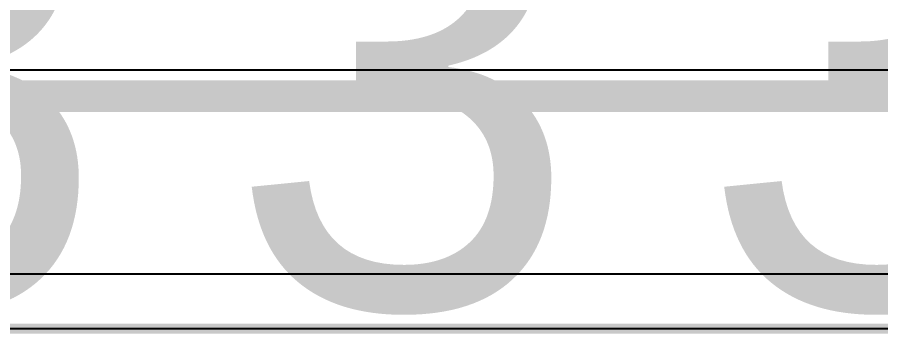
# Model space of a CAD drawing. Header units: millimetres. Extents: x 0.99 to 9.85, y 0.8 to 4.18.
# Drawn here: x 2.105 to 2.968, y 0.798 to 1.115 of the extents above; entities that cross this region are included whole.
import ezdxf

# ---------------------------------------------------------------- set-up
doc = ezdxf.new("R2010")
doc.units = ezdxf.units.MM
doc.header["$MEASUREMENT"] = 0
for name, color, linetype in [('BottomLayer', 5, 'Continuous'), ('Mechanical1', 6, 'Continuous'), ('TopLayer', 1, 'Continuous'), ('TopSolder', 216, 'Continuous')]:
    doc.layers.add(name, color=color, linetype=linetype)

msp = doc.modelspace()

# ---------------------------------------------------------------- linework, layer by layer
at = {"layer": 'BottomLayer'}
msp.add_line((9.57761, 0.80339), (1.001, 0.80339), dxfattribs=at)
at = {"layer": 'Mechanical1', "const_width": 0.01}
msp.add_lwpolyline([(1, 0.80339), (9.57796, 0.80339)], dxfattribs=at)
at = {"layer": 'TopLayer'}
for p, q in [((3.10024, 1.06197), (2.01778, 1.06197)), ((1.359, 0.85818), (9.16339, 0.85818)), ((9.57461, 0.80339), (1.001, 0.80339))]:
    msp.add_line(p, q, dxfattribs=at)
at = {"layer": 'TopLayer', "const_width": 0.0315}
msp.add_lwpolyline([(1.614, 1.036), (6.145, 1.036)], dxfattribs=at)

# ---------------------------------------------------------------- texts
at = {"layer": 'TopLayer'}
for p in [(1.84244, 0.824), (2.31488, 0.824), (2.78732, 0.824)]:
    msp.add_text('3', height=0.47244, dxfattribs=at).set_placement(p)
at = {"layer": 'TopSolder'}
for p in [(1.84244, 0.824), (2.31488, 0.824), (2.78732, 0.824)]:
    msp.add_text('3', height=0.47244, dxfattribs=at).set_placement(p)

doc.saveas('drawing.dxf')
